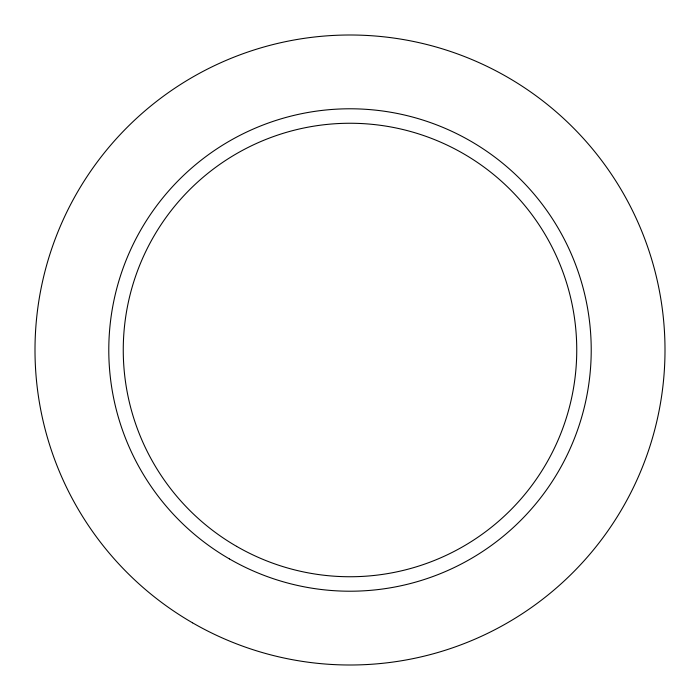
<?xml version="1.0" encoding="UTF-8"?>
<svg xmlns="http://www.w3.org/2000/svg" width="700" height="700" viewBox="0 0 700 700"><rect width="100%" height="100%" fill="white"/><g stroke="black" fill="none" stroke-linecap="round" stroke-linejoin="round"><path stroke-width="1.05" d="M229.39 558.898A241.22 241.22 0 0 0 591.22 350A241.22 241.22 0 0 0 229.39 141.102A241.22 241.22 0 0 0 229.39 558.898M192.5 622.799A315 315 0 0 0 665 350A315 315 0 0 0 192.5 77.201A315 315 0 0 0 192.5 622.799M236.626 546.367A226.748 226.748 0 0 0 576.747 350A226.748 226.748 0 0 0 236.626 153.633A226.748 226.748 0 0 0 236.626 546.367"/></g></svg>
